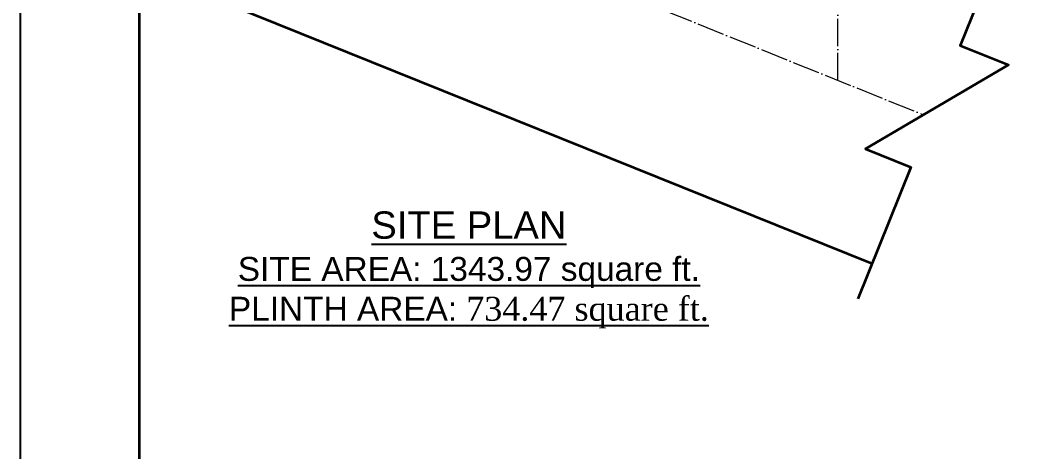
# Model space of a CAD drawing. Header units: inches. Extents: x 334224 to 340955, y 74691 to 79424.
# Drawn here: x 334224 to 335106, y 76486 to 76865 of the extents above; entities that cross this region are included whole.
import ezdxf

# ---------------------------------------------------------------- set-up
doc = ezdxf.new("R2010")
doc.units = ezdxf.units.IN
doc.header["$MEASUREMENT"] = 0
doc.linetypes.add('ACAD_ISO04W100', pattern=[30, 24, -3, 0, -3])
for name, color, linetype, lineweight in [('center line', 252, 'ACAD_ISO04W100', 5), ('ELVTN 2', 171, 'Continuous', 20), ('site', 31, 'Continuous', 35), ('Wall', 20, 'Continuous', 35)]:
    doc.layers.add(name, color=color, linetype=linetype, lineweight=lineweight)
doc.layers.add('SHEET B2', color=7, linetype='Continuous')
doc.layers.add('text', color=113, linetype='Continuous')
doc.styles.get("Standard").update_dxf_attribs({"font": 'arial.ttf', "height": 9})

# ---------------------------------------------------------------- blocks, each defined once
blk = doc.blocks.new('wikqju')
at = {"layer": 'center line', "color": 146, "true_color": 0x105689}
for p, q in [((340137.24, 60199.12), (340137.24, 61281.41)), ((339595.68, 60417.46), (340212.62, 60168.74))]:
    blk.add_line(p, q, dxfattribs=at)
at = {"layer": 'site'}
blk.add_line((339550.52, 60286.87), (340167.46, 60038.15), dxfattribs=at)
blk.add_lwpolyline([(340286.87, 60334.34), (340244.69, 60229.73), (340287.23, 60212.58), (340161.68, 60138.8), (340201.56, 60122.73), (340154.93, 60007.09)], dxfattribs=at)
at = {"layer": 'text', "insert": (339813.24, 60083.91), "char_height": 24, "width": 567.4507, "attachment_point": 2}
blk.add_mtext('{\\LSITE PLAN\\P\\H0.875x;SITE AREA: 1343.97 square ft.\\PPLINTH AREA:\\fTimes New Roman|b0|i0|c0|p18; 734.47 square ft.}', dxfattribs=at)
blk = doc.blocks.new('project')
at = {"layer": 'SHEET B2', "color": 4}
blk.add_lwpolyline([(334223.5, 75738.5), (337363.21, 75738.5), (337363.21, 77991.64), (334223.5, 77991.64)], close=True, dxfattribs=at)
at = {"layer": 'Wall', "ltscale": 0.5}
blk.add_lwpolyline([(334328.16, 75790.83), (337310.88, 75790.83), (337310.88, 77939.31), (334328.16, 77939.31), (334328.16, 75790.83)], dxfattribs=at)
at = {"layer": 'ELVTN 2', "linetype": 'ByBlock'}
blk.add_blockref('wikqju', (-5195.51, 16613.08), dxfattribs=at)
blk = doc.blocks.new('Complete project')
at = {"layer": 'Wall', "linetype": 'ByBlock'}
blk.add_blockref('project', (0, 0), dxfattribs=at)

msp = doc.modelspace()

# ---------------------------------------------------------------- block references
at = {"layer": 'Wall', "linetype": 'ByBlock'}
msp.add_blockref('Complete project', (0, 0), dxfattribs=at)

doc.saveas('drawing.dxf')
